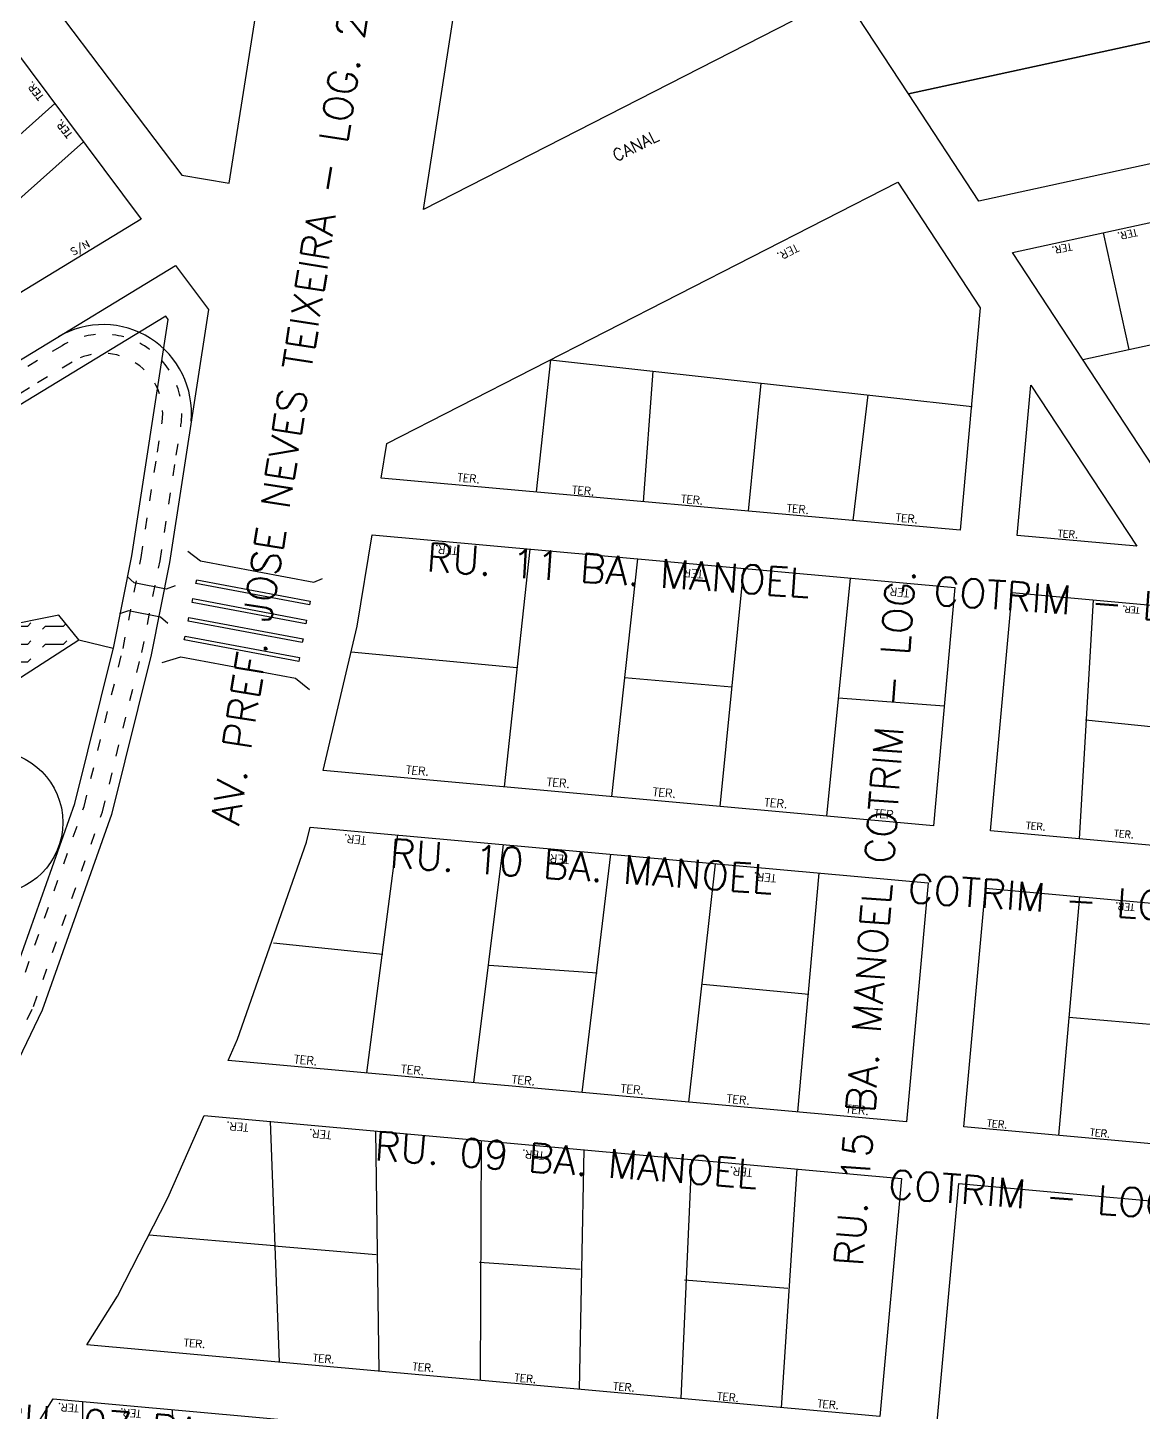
# Model space of a CAD drawing. Extents: x 714896 to 749292, y 8417558 to 8447149.
# Drawn here: x 741439.1 to 741672.1, y 8426261.6 to 8426551 of the extents above; entities that cross this region are included whole.
import ezdxf

# ---------------------------------------------------------------- set-up
doc = ezdxf.new("R2010")
doc.units = 0
doc.header["$MEASUREMENT"] = 0
doc.linetypes.add('ACAD_ISO03W100', pattern=[30, 12, -18])
for name, color, linetype in [('LOTE', 7, 'CONTINUOUS'), ('NUM-PORTA', 7, 'CONTINUOUS'), ('QUADRA', 6, 'CONTINUOUS'), ('REFERENCIA', 7, 'CONTINUOUS'), ('TEXTO', 7, 'CONTINUOUS'), ('TEXTODERUA', 3, 'CONTINUOUS')]:
    doc.layers.add(name, color=color, linetype=linetype)
doc.styles.add('ROMANS', font='ROMANS.SHX', dxfattribs={"height": 1.5})

msp = doc.modelspace()

# ---------------------------------------------------------------- hatches: boundary and pattern name
at = {"layer": 'REFERENCIA'}
h = msp.add_hatch(dxfattribs=at)
h.set_pattern_fill('FLEX', color=4, scale=15, style=0)
h.set_pattern_definition([(0, (741225.3307925721, 8426253.4104834), (0, 3.75), [3.75, -3.75]), (45, (741229.0807925721, 8426253.4104834), (2.081668171172169e-16, 3.749999993707382), [0.9375, -3.428300865, 0.9375, -5.303300865])])
h.paths.add_polyline_path([(741324.359, 8426344.821), (741341.588, 8426365.156), (741359.588, 8426378.156), (741382.392, 8426390.352), (741408.588, 8426399.156), (741437.588, 8426415.156), (741449.786, 8426423.029), (741445.588, 8426428.156), (741420.588, 8426423.156), (741413.2763168312, 8426422.823650764), (741398.588, 8426422.156), (741371.257, 8426410.325), (741347.588, 8426394.156), (741337.588, 8426388.156), (741333.588, 8426381.156), (741317.484, 8426373.744), (741300.588, 8426359.156), (741283.588, 8426343.156), (741248.968, 8426321.641), (741235.588, 8426304.156), (741229.588, 8426286.156), (741235.4386745788, 8426256.866143309), (741276.7941781562, 8426265.12694144), (741274.588, 8426277.156), (741280.588, 8426297.156), (741298.588, 8426315.156), (741307.588, 8426333.156)])
edge = h.paths.add_edge_path(flags=16)
edge.add_spline(control_points=[(741272.2024889899, 8426294.298982697), (741272.0596549804, 8426293.7387249), (741271.7101878613, 8426292.367961185), (741271.7876896966, 8426289.960642025), (741273.7761518881, 8426289.473968174), (741275.438086002, 8426289.88899926), (741275.7370207971, 8426291.569463095), (741275.4801805574, 8426292.969519962), (741275.7214466886, 8426294.364261353), (741274.9070930781, 8426295.0295597), (741273.9319647904, 8426295.075887855), (741272.6824539677, 8426295.266968332), (741272.3043694134, 8426294.504453493), (741272.2024889899, 8426294.298982697)], knot_values=[0, 0, 0, 0, 1.79850279280833, 4.40033569275079, 5.702947010061552, 7.429405675984459, 8.822383363786747, 10.2268461218128, 11.89898705738519, 12.51198191824457, 13.09456936148896, 14.8635749331609, 15.51608884135144, 15.51608884135144, 15.51608884135144, 15.51608884135144], degree=3, periodic=0)
h.paths.add_polyline_path([(741266.5453949719, 8426292.73305431), (741271.0120616385, 8426292.73305431), (741271.0120616385, 8426294.23305431), (741266.5453949719, 8426294.23305431)], flags=24)

# ---------------------------------------------------------------- linework, layer by layer
at = {"layer": 'LOTE', "color": 7}
for p, q in [((741421.2811326182, 8426514.226520782, 517.6144889293444), (741444.7590750735, 8426535.109405799, 515.271243162397)), ((741427.9061229985, 8426506.785074659, 517.5502427755193), (741450.7403568323, 8426527.095401274, 515.271243162397)), ((741669.1535863853, 8426483.706857657), (741663.8323857149, 8426508.133990593)), ((741543.9653778023, 8426442.003423251), (741538.5847078536, 8426392.285945177)), ((741566.4415853943, 8426439.971634056), (741561.0504703617, 8426390.255100196)), ((741588.6060505086, 8426437.96802555), (741583.6653553084, 8426388.210774938)), ((741610.9263855722, 8426435.950326819), (741605.9758932835, 8426386.193961829)), ((741661.6538462389, 8426431.364699727), (741658.7505465028, 8426381.423274001)), ((741541.2791440183, 8426417.160268765), (741506.6521794681, 8426420.478564607)), ((741563.7579778146, 8426415.184364771), (741586.1516027491, 8426413.242098726)), ((741608.437461495, 8426410.928630551), (741630.544216979, 8426409.212912168)), ((741660.0755809051, 8426406.279974835), (741678.8221408584, 8426404.407228755)), ((741516.3598923824, 8426382.24607889), (741509.8594401953, 8426332.52510085)), ((741538.435916957, 8426380.250465171), (741532.2016400937, 8426330.505425587)), ((741560.8200291832, 8426378.227001151), (741554.8674486352, 8426328.456496976)), ((741577.2074420844, 8426326.43702118), (741582.7427165445, 8426376.245248714)), ((741604.3714599133, 8426374.290068023), (741599.8688363945, 8426324.388491606)), ((741654.4873818042, 8426319.451120839, 516.4520000000001), (741658.8798792945, 8426369.362652352, 516.4519999999999)), ((741490.4383166495, 8426359.699039249), (741513.2651757228, 8426357.348729586)), ((741535.4749164137, 8426355.018821646), (741558.0653643974, 8426353.434630506)), ((741580.14640282, 8426351.08027881), (741602.2413686151, 8426348.955719268)), ((741675.9683528644, 8426342.397948764, 516.452), (741656.6013127147, 8426344.092904964, 516.4519999999999))]:
    msp.add_line(p, q, dxfattribs=at)
for points in [[(741659.512545269, 8426481.606655616), (741747.3204117776, 8426500.7346998)], [(741548.2664948084, 8426481.560231004), (741545.2770605715, 8426453.933780938)], [(741548.2664948084, 8426481.560231004), (741636.3799916629, 8426471.814283006)], [(741569.6774904723, 8426479.192030244), (741567.6794886943, 8426451.908661215)], [(741592.2259114753, 8426476.698022556), (741589.5761494854, 8426449.929261498)], [(741614.6008753406, 8426474.2232004), (741611.4659932195, 8426447.950478034)], [(741489.7138976424, 8426322.401999127), (741491.6125115564, 8426272.026493203)], [(741511.7724395049, 8426320.407965804), (741512.4417234901, 8426270.143588023)], [(741533.8222143757, 8426318.414724987), (741533.6377646326, 8426268.227522463)], [(741555.2726844767, 8426316.475659726), (741554.2766682055, 8426266.361820647)], [(741577.7219967637, 8426314.446301794), (741575.4892541175, 8426264.444259485)], [(741599.7893042755, 8426312.451476078), (741596.4867151651, 8426262.546145035)], [(741490.541807239, 8426296.348444259), (741464.4572858816, 8426298.580704125)], [(741490.541807239, 8426296.348444259), (741511.8730162736, 8426294.596448902)], [(741533.4463467624, 8426292.931860736), (741554.4846111633, 8426291.520843782)], [(741576.3110182997, 8426289.278765874), (741597.8990928221, 8426287.556277351)], [(741450.555393691, 8426263.81759808), (741450.4029185004, 8426213.552119173)], [(741469.2741461049, 8426262.125472812), (741471.0121876546, 8426211.68909623)]]:
    msp.add_lwpolyline(points, dxfattribs=at)
at = {"layer": 'LOTE', "color": 7, "linetype": 'CONTINUOUS'}
for points in [[(741378.050530781, 8426252.69441543), (741391.5483122177, 8426271.622467717), (741393.321869496, 8426274.109541986), (741398.8656217111, 8426281.883592287), (741400.3326007501, 8426284.291278403, 0.2736846387987758), (741400.4116456804, 8426290.401485603, -0.5765742317376661), (741415.1411540182, 8426315.849953633, 0.3025642877862206), (741420.4769453678, 8426319.202152358), (741428.3459440258, 8426335.462546056), (741434.7482984321, 8426348.692285664), (741448.95381105, 8426388.798267951), (741457.0550276017, 8426421.660662018), (741460.818434735, 8426440.570538606), (741468.4308044418, 8426489.999465484), (741467.9263298172, 8426490.67557762), (741337.1233681195, 8426411.060279807), (741205.7702207842, 8426321.083363928), (741190.1232653431, 8426307.94555171, 0.2163901077099712), (741188.2436144314, 8426304.927219847, -0.3416863265088859), (741149.9547038109, 8426272.698708937, 0.1596848023333169), (741146.4865883915, 8426271.306445166), (741037.3028473622, 8426179.631391065, 0.5878735719001877)], [(741473.2137748579, 8426468.705768056, 0.6123952459994135), (741445.4433329734, 8426486.354229435)]]:
    msp.add_lwpolyline(points, format="xyb", dxfattribs=at)
at = {"layer": 'LOTE', "color": 7, "linetype": 'ACAD_ISO03W100', "ltscale": 0.2}
for points in [[(741383.1045969777, 8426249.44771092), (741396.4334283198, 8426268.138843073), (741398.2069855982, 8426270.625917342), (741403.9027525799, 8426278.61313922), (741425.8297109884, 8426316.489207823), (741433.7467606768, 8426332.848893534), (741440.2934089053, 8426346.376799969), (741454.7084677335, 8426387.074387558), (741462.9131193195, 8426420.356363395), (741466.7285888599, 8426439.527836377), (741470.1319794613, 8426461.626860946), (741471.1039162582, 8426467.937877715, 0.6375769234244655), (741446.262606119, 8426484.513643585), (741437.3875073851, 8426479.111673934), (741333.8658420141, 8426416.10156993), (741202.1370551918, 8426325.867340995), (741186.4547944647, 8426312.699885035, 0.1980132404431773), (741182.3395836123, 8426306.014255181, -0.3406036911232589), (741149.6690395133, 8426278.69205418, 0.165536172164579), (741142.622099421, 8426275.896193832), (741043.977640741, 8426193.070344478, 0.5878735718856504)], [(741379.7498522563, 8426251.632700212), (741393.1766842518, 8426270.461259503), (741394.9502415301, 8426272.948333772), (741400.5359595472, 8426280.781233067), (741422.2937147391, 8426318.365024349), (741430.1462162428, 8426334.591328548), (741436.5966685895, 8426347.920457099), (741450.872029944, 8426388.223641153), (741459.007724842, 8426421.225895815), (741462.78848611, 8426440.222971195), (741466.178587913, 8426462.235708436), (741467.15052471, 8426468.546725204, 0.6375769234391987), (741448.3423196439, 8426481.09680416), (741439.4672209091, 8426475.69483451), (741336.037526083, 8426412.740709852), (741204.5591655811, 8426322.678022942), (741188.9077415236, 8426309.536458695, 0.2072290386249727), (741186.2732102706, 8426305.278063774, -0.3413869849252665), (741149.8505318268, 8426274.696120113, 0.1656792730504046), (741145.2005273922, 8426272.838126304), (741046.5497627398, 8426190.006982204, 0.5878735718827927)]]:
    msp.add_lwpolyline(points, format="xyb", dxfattribs=at)
at = {"layer": 'LOTE', "color": 7, "linetype": 'CONTINUOUS'}
msp.add_lwpolyline([(741449.786, 8426423.029), (741456.9565803536, 8426421.261313077)], dxfattribs=at)
msp.add_circle((741431.4333050341, 8426384.880235715), 15, dxfattribs=at)
at = {"layer": 'QUADRA', "color": 6, "linetype": 'CONTINUOUS'}
for points in [[(741766.4510394261, 8426637.950881386), (741894.6097367924, 8426665.86894072), (741998.7930446692, 8426818.168740477), (742198.2551668653, 8426781.88107109), (742145.032476592, 8426715.914862713), (742019.4381674911, 8426754.47749416), (741926.4651176367, 8426618.565348897), (741799.1822503377, 8426590.838080166), (741768.6127587291, 8426543.240746401), (741637.7686948588, 8426514.737707505), (741623.0769040424, 8426537.123553373), (741714.5821277725, 8426557.057028946)], [(741481.1720000001, 8426518.478), (741505.1458702015, 8426670.239306591), (741446.1460000002, 8426679.726000002), (741429.396, 8426575.554), (741471.3030000001, 8426520.124), (741481.1720000001, 8426518.478)], [(741645.8142371062, 8426444.84548844), (741648.6557150264, 8426476.278694116), (741670.7655751935, 8426442.589954052), (741645.8142371062, 8426444.84548844)], [(741500.8376793108, 8426395.698175838), (741507.9385715366, 8426425.858398145), (741511.0247880245, 8426444.981164677), (741632.7826059356, 8426433.974582817), (741628.2810943779, 8426384.177631171), (741500.8376793113, 8426395.698175846)], [(741622.6898298926, 8426322.325534683), (741480.9774141273, 8426335.13595894), (741482.9359694837, 8426339.584477952), (741497.3091337573, 8426380.71108479), (741498.0600086702, 8426383.900339548), (741627.2007316037, 8426372.226362774), (741622.6898298926, 8426322.325534683)], [(741617.1173457138, 8426260.68119108), (741451.4737999127, 8426275.654925635), (741457.86944635, 8426285.838327663), (741468.3292462052, 8426306.407837834), (741475.9200047879, 8426323.648930235), (741621.6188572719, 8426310.478142729), (741617.1173457138, 8426260.68119108)], [(741611.5402411183, 8426198.985735161), (741411.5978830495, 8426217.059990833), (741420.0407882122, 8426228.571434312), (741438.2715992805, 8426254.633857943), (741444.3894739684, 8426264.37498077), (741616.0485121316, 8426248.857461752), (741611.5402411183, 8426198.985735161)]]:
    msp.add_lwpolyline(points, close=True, dxfattribs=at)
at = {"layer": 'QUADRA', "linetype": 'CONTINUOUS'}
msp.add_lwpolyline([(741714.5821277725, 8426557.057028946), (741623.0769040424, 8426537.123553373), (741589.5757566156, 8426588.169170078), (741620.39886594, 8426624.811739229), (741661.5887989874, 8426665.373377994), (741681.9320198873, 8426685.406291775)], dxfattribs=at)
at = {"layer": 'QUADRA', "color": 6}
for points in [[(741521.7893880425, 8426512.954948746), (741541.4202315811, 8426639.673138952), (741598.7588501454, 8426552.306425562), (741521.7893880428, 8426512.954948746)], [(741644.8207544517, 8426503.992501488), (741741.9992111094, 8426525.161832739), (741752.641612449, 8426476.307566866), (741674.2043360836, 8426459.22080975), (741644.8207544517, 8426503.992501488)], [(741638.0654664349, 8426492.415030092), (741633.8629687096, 8426445.925851213), (741512.940565571, 8426456.856913807), (741512.940565571, 8426456.856913807), (741514.0933549096, 8426464.095660597), (741620.8352747974, 8426518.668631107), (741638.0654664349, 8426492.415030092)], [(741644.7338743312, 8426432.894220041), (741679.1719997785, 8426429.781105392), (741714.1987688919, 8426376.410902644), (741640.2323627737, 8426383.097268395), (741644.7338743312, 8426432.894220041)], [(741629.0686141101, 8426259.600828305), (741633.5701256682, 8426309.397779955), (741766.0383871768, 8426297.423002573), (741798.6466703723, 8426244.271424498), (741790.3086525489, 8426245.025159063), (741629.0686141101, 8426259.600828305)]]:
    msp.add_lwpolyline(points, close=True, dxfattribs=at)
for points, elevation in [([(741313.1531422463, 8426462.93524181), (741420.2358198689, 8426567.966824356), (741462.7980000001, 8426510.94), (741335.2932380188, 8426433.270893106), (741313.1531422463, 8426462.93524181)], 515.271243162397), ([(741757.7050284301, 8426310.12052099), (741634.6410982892, 8426321.24517191), (741639.152, 8426371.146), (741722.6051934778, 8426363.602053983), (741757.7050284301, 8426310.12052099)], 516.452)]:
    msp.add_lwpolyline(points, close=True, dxfattribs=dict(at, elevation=elevation))
at = {"layer": 'QUADRA'}
msp.add_lwpolyline([(741268.502, 8426092.066), (741018.399, 8426174.205), (741155.5207988599, 8426289.337969521), (741178.8729299991, 8426308.945356714), (741200.926, 8426327.462), (741285.3805289031, 8426385.313358702), (741332.78, 8426417.782), (741437.0263886815, 8426481.233218333), (741469.985, 8426501.294), (741476.848, 8426492.096), (741468.6986402324, 8426439.18026895), (741464.8658165595, 8426419.921597203), (741456.62668663, 8426386.49976077), (741442.1417790591, 8426345.604971398), (741429.7063459638, 8426319.908558585), (741423.1608008454, 8426306.3829316), (741405.546973036, 8426277.474155396), (741386.9188061056, 8426251.351720385), (741376.2102986815, 8426236.832717586), (741341.9193554654, 8426191.318932403), (741306.4367580975, 8426144.007735299), (741268.502, 8426092.066)], close=True, dxfattribs=at)
at = {"layer": 'REFERENCIA', "linetype": 'CONTINUOUS', "extrusion": (-0.007591829911009229, -0.03864660173791122, 0.9992241011368339), "elevation": -330768.8114778758}
msp.add_lwpolyline([(-896699.6787766268, 8404833.180519586), (-896696.6991694042, 8404831.697724827), (-896672.6508528454, 8404831.877462087), (-896671.035461625, 8404832.984882593)], dxfattribs=at)
at = {"layer": 'REFERENCIA', "linetype": 'CONTINUOUS', "flags": 128}
for points in [[(741469.8988312025, 8426434.287885534), (741468.0049058752, 8426433.645198321), (741461.3357008892, 8426434.972490624), (741459.8321547719, 8426436.291334463)], [(741468.3373117255, 8426426.441761848), (741466.8337656081, 8426427.760605687), (741460.1645606222, 8426429.08789799), (741458.2706352948, 8426428.445210777)]]:
    msp.add_lwpolyline(points, dxfattribs=at)
at = {"layer": 'REFERENCIA', "linetype": 'CONTINUOUS'}
for points, elevation in [([(741498.0900382026, 8426431.102287848), (741497.9411235081, 8426430.316269392), (741474.2307176399, 8426434.784634596), (741474.3926276433, 8426435.56820401), (741498.0900382027, 8426431.102287848)], 515.9389494353512), ([(741497.3454647327, 8426427.172195582), (741497.196550038, 8426426.386177128), (741473.4211676244, 8426430.866787544), (741473.5830776275, 8426431.650356954), (741497.3454647323, 8426427.17219558)], 516.020669085231), ([(741496.4519765673, 8426422.45608486), (741472.6116176086, 8426426.948940488), (741472.7735276126, 8426427.732509904), (741496.6008912618, 8426423.24210332), (741496.4519765677, 8426422.45608486)], 516.1187326652127), ([(741495.7074030971, 8426418.525992597), (741471.8020675931, 8426423.031093435), (741471.9639775965, 8426423.814662848), (741495.8563177916, 8426419.31201105), (741495.7074030971, 8426418.525992597)], 516.2740575037749)]:
    msp.add_lwpolyline(points, close=True, dxfattribs=dict(at, elevation=elevation))
at = {"layer": 'REFERENCIA', "linetype": 'CONTINUOUS', "elevation": 513.287}
msp.add_lwpolyline([(741437.588, 8426415.156), (741449.786, 8426423.029), (741445.588, 8426428.156), (741420.588, 8426423.156)], dxfattribs=at)
at = {"layer": 'REFERENCIA', "linetype": 'CONTINUOUS', "elevation": -0.03199999999992542, "flags": 128}
msp.add_lwpolyline([(741467.1579871943, 8426418.307322616), (741471.0734725804, 8426419.505031087), (741495.0372869739, 8426414.988909557), (741497.9798181056, 8426412.650284147)], dxfattribs=at)

# ---------------------------------------------------------------- texts
at = {"layer": 'NUM-PORTA', "style": 'ROMANS'}
msp.add_text('S/N', height=1.5, rotation=28.41125012143195, dxfattribs=at).set_placement((741448.5739148526, 8426503.315464491, 515.271243162397))
at = {"layer": 'TEXTO', "style": 'ROMANS'}
for s, height, rotation, p in [('TER.', 1.5, 127.7052324441278, (741442.5341974009, 8426536.566624744, 515.271243162397)), ('TER.', 1.5, 127.6734596239583, (741448.5431597651, 8426528.66009508, 515.271243162397)), ('CANAL', 2.499088273102395, 26.71140151323003, (741562.0379264882, 8426522.912744626)), ('TER.', 1.65439775387407, 206.9566912293636, (741599.5993314477, 8426505.856675146)), ('TER.', 1.653098526211319, 354.4563437413682, (741528.7981521911, 8426456.196996214)), ('TER.', 1.653894734761446, 354.7531318871266, (741552.7428841151, 8426453.612254765)), ('TER.', 1.653768349599505, 354.7511826754111, (741575.4837798639, 8426451.723524189)), ('TER.', 1.653600328519234, 354.7563731367275, (741597.5709098901, 8426449.768449437)), ('TER.', 1.652631064978889, 354.7175461564572, (741620.3277827315, 8426447.817386266)), ('TER.', 1.505146886864542, 355.9266004177538, (741654.2203104739, 8426444.541329293)), ('TER.', 1.686636946369798, 174.6989486861467, (741528.9362886804, 8426442.446254857)), ('TER.', 1.690223108575188, 174.7886866130036, (741580.2433566572, 8426437.581323763)), ('TER.', 1.67267043793597, 174.7916381647082, (741623.3014061302, 8426433.620589996)), ('TER.', 1.291776213837452, 174.9436092152597, (741671.4380937894, 8426429.808188843)), ('TER.', 1.706644025025557, 354.6641366760674, (741518.0311709531, 8426395.057294715)), ('TER.', 1.711757751378023, 354.7567562786418, (741547.4561688765, 8426392.519416876)), ('TER.', 1.712655973438296, 354.7815935293672, (741569.6016265638, 8426390.445310095)), ('TER.', 1.711603397967513, 354.7927043955123, (741592.8943550091, 8426388.272746107)), ('TER.', 1.706569560476865, 354.7976903443172, (741615.7905293428, 8426385.970936224)), ('TER.', 1.45904181730991, 354.8327098495562, (741647.5666809961, 8426383.525134673)), ('TER.', 1.675026297320131, 174.4357681061489, (741509.8815130729, 8426381.909100115)), ('TER.', 1.456229117794632, 354.8942380663117, (741665.981059732, 8426381.902605955)), ('TER.', 1.680055273467393, 174.7252770595267, (741552.3106352934, 8426377.904408904)), ('TER.', 1.677563647287011, 174.7620281711934, (741595.5201573647, 8426374.018947812)), ('TER.', 1.462482031668902, 174.7473782044763, (741670.3924745044, 8426367.812778419, 516.4520000000001)), ('TER.', 1.718347171696541, 354.4889289096351, (741494.6714382396, 8426334.56035047)), ('TER.', 1.723516702633465, 354.7002159949216, (741517.0121639816, 8426332.488508895)), ('TER.', 1.724607905923753, 354.751613690933, (741540.1442734156, 8426330.34516075)), ('TER.', 1.723396001706118, 354.7499335622156, (741562.8986853864, 8426328.429213338)), ('TER.', 1.723206039665086, 354.7685910476393, (741585.027195283, 8426326.294473542)), ('TER.', 1.713676021137795, 354.7177252295012, (741609.920404931, 8426324.175535258)), ('TER.', 1.659318919456268, 175.1212124531479, (741485.303028263, 8426321.913458344)), ('TER.', 1.492847642424041, 354.7181035770599, (741639.45776766, 8426321.288937654, 516.452)), ('TER.', 1.672346832797428, 174.9317562056056, (741502.6028779063, 8426320.360579647)), ('TER.', 1.492110983676835, 354.7749631525178, (741660.9404292662, 8426319.389610782, 516.452)), ('TER.', 1.674269192479154, 174.8624816829242, (741547.0775644444, 8426316.063362753)), ('TER.', 1.67491088182091, 174.8138978872351, (741590.5016483674, 8426312.483885739)), ('TER.', 1.593271593783789, 355.0828072843785, (741471.6602512602, 8426275.383958107)), ('TER.', 1.601452774314373, 354.8851838203433, (741498.6145130404, 8426272.191233516)), ('TER.', 1.601992482143261, 354.8670009590753, (741519.4383353336, 8426270.380281258)), ('TER.', 1.602822121899773, 354.8446416323999, (741540.7340023136, 8426268.073647458)), ('TER.', 1.602624864936256, 354.8376129975349, (741561.3207117973, 8426266.280647708)), ('TER.', 1.566601457315215, 175.4158613038317, (741449.8286067137, 8426263.154272787)), ('TER.', 1.602498215796023, 354.8273065987605, (741583.0719513217, 8426264.169245847)), ('TER.', 1.598153732316256, 354.7646094426981, (741603.9853713092, 8426262.651401902)), ('TER.', 1.58035566476117, 175.119787177509, (741462.857162331, 8426262.02372004))]:
    msp.add_text(s, height=height, rotation=rotation, dxfattribs=at).set_placement(p)
at = {"layer": 'TEXTO', "color": 7, "style": 'ROMANS'}
for p in [(741670.7507748391, 8426508.972068893), (741657.0741375878, 8426505.992753575)]:
    msp.add_text('TER.', height=1.5, rotation=191.7388459299303, dxfattribs=at).set_placement(p)
at = {"layer": 'TEXTODERUA', "style": 'ROMANS'}
for s, rotation, p in [('AV. PREF. JOSE NEVES TEIXEIRA - LOG. 2600-4', 80.98370312715093, (741483.1898522107, 8426384.045180848)), ('RU. 11 BA. MANOEL', 356.0564116007327, (741522.2440700317, 8426437.354390468)), ('RU. 15 BA. MANOEL COTRIM - LOG. ', 85.67649733671216, (741613.5489913648, 8426291.922812806)), ('COTRIM - LOG. ', 356.0564116007327, (741628.1478697872, 8426430.330493532)), ('RU. 10 BA. MANOEL', 356.0564116007327, (741514.5353635906, 8426375.475303162)), ('COTRIM - LOG. ', 356.0564116007327, (741622.7634364137, 8426368.129402503)), ('RU. 09 BA. MANOEL', 355.7518707744136, (741511.3809218892, 8426314.29402474)), ('COTRIM - LOG. ', 355.7518707744136, (741618.6905631147, 8426306.333631158)), ('RU. 07 BA. MANOEL COTRIM - LOG. ', 355.7518707744136, (741432.6387114086, 8426257.634729996))]:
    msp.add_text(s, height=6, rotation=rotation, dxfattribs=at).set_placement(p)

doc.saveas('drawing.dxf')
